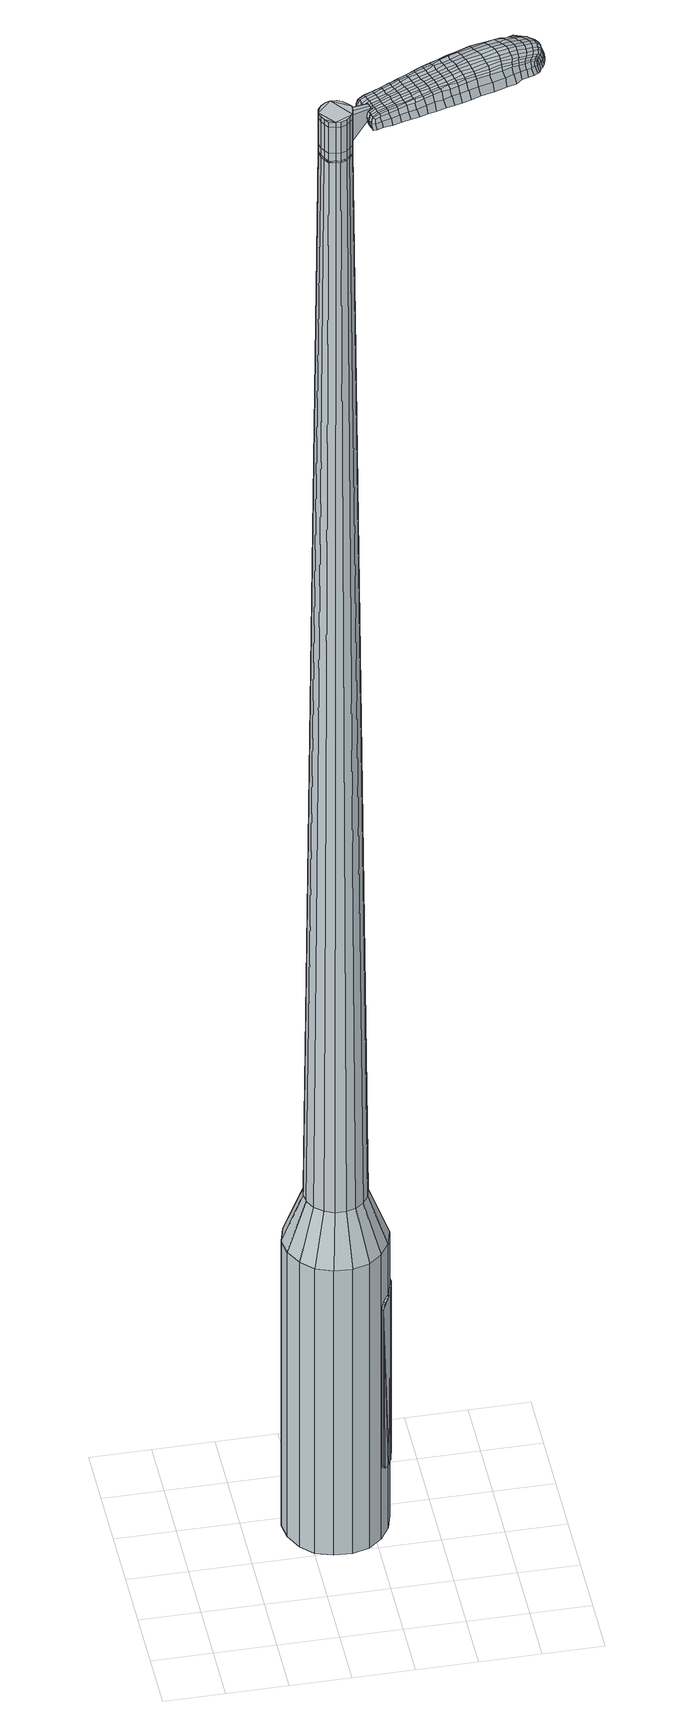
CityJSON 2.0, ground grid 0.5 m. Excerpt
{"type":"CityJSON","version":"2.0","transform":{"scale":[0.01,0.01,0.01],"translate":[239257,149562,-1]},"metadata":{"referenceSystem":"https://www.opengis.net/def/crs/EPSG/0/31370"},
"CityObjects":{
"object1":{"type":"GenericCityObject","attributes":{"cluster":895,"mean_distance_to_centroid":0.159,"new_centroid_x":239258.22,"new_centroid_y":149563.37,"mean_distance_to_camera":5.7,"H1":-18.13,"H2":-16.58,"Z_final":112.52,"cluster2":-1,"proj_x":239259.86,"proj_y":149568.83,"id_line":43042,"bearing_l":286.68,"distance":5.7,"orientation":"left","G_obj":16.68},"geometry":[{"type":"MultiSurface","lod":"2","boundaries":[[[0,1,2,3]],[[1,4,5,2]],[[4,6,7,5]],[[6,8,9,7]],[[8,10,11,9]],[[10,12,13,11]],[[12,14,15,13]],[[14,16,17,15]],[[16,18,19,17]],[[18,20,21,19]],[[20,22,23,21]],[[22,24,25,23]],[[24,26,27,25]],[[26,28,29,27]],[[28,30,31,29]],[[30,32,33,31]],[[32,34,35,33]],[[34,0,3,35]],[[36,37,38,39]],[[38,40,41,42]],[[41,43,42]],[[42,44,45,46]],[[45,47,46]],[[46,48,49,50]],[[49,51,50]],[[42,46,50,38]],[[50,52,39,38]],[[53,36,39]],[[2,5,7,35]],[[7,9,11,15]],[[11,13,15]],[[15,17,19,23]],[[19,21,23]],[[23,25,27,31]],[[27,29,31]],[[15,23,31,7]],[[31,33,35,7]],[[3,2,35]],[[1,0,54,55]],[[0,34,56,54]],[[34,32,57,56]],[[32,30,58,57]],[[30,28,59,58]],[[28,26,60,59]],[[26,24,61,60]],[[24,22,62,61]],[[22,20,63,62]],[[20,18,64,63]],[[18,16,65,64]],[[16,14,66,65]],[[14,12,67,66]],[[12,10,68,67]],[[10,8,69,68]],[[8,6,70,69]],[[6,4,71,70]],[[4,1,55,71]],[[55,54,72,73]],[[54,56,74,72]],[[56,57,75,74]],[[57,58,76,75]],[[58,59,77,76]],[[59,60,78,77]],[[60,61,79,78]],[[61,62,80,79]],[[62,63,81,80]],[[63,64,82,81]],[[64,65,83,82]],[[65,66,84,83]],[[66,67,85,84]],[[67,68,86,85]],[[68,69,87,86]],[[69,70,88,87]],[[70,71,89,88]],[[71,55,73,89]],[[90,91,92,93]],[[94,95,91,90]],[[96,97,95,94]],[[98,99,97,96]],[[77,100,99,98]],[[101,102,100,77]],[[79,103,102,101]],[[104,105,103,79]],[[106,107,105,104]],[[82,108,107,106]],[[83,109,108,82]],[[110,111,109,83]],[[85,112,111,110]],[[113,114,112,85]],[[115,116,114,113]],[[88,117,116,115]],[[118,119,117,88]],[[93,92,119,118]],[[120,121,122,123]],[[124,120,123,125]],[[126,124,125,127]],[[128,126,127,129]],[[130,128,129,131]],[[132,130,131,133]],[[134,132,133,135]],[[136,134,135,137]],[[138,136,137,139]],[[140,138,139,141]],[[142,140,141,143]],[[144,142,143,145]],[[146,144,145,147]],[[148,146,147,149]],[[150,148,149,151]],[[152,150,151,153]],[[73,72,90,93]],[[72,74,94,90]],[[74,75,96,94]],[[75,76,98,96]],[[76,77,98]],[[78,101,77]],[[78,79,101]],[[80,104,79]],[[80,81,106,104]],[[81,82,106]],[[84,110,83]],[[84,85,110]],[[86,113,85]],[[86,87,115,113]],[[87,88,115]],[[89,118,88]],[[89,73,93,118]],[[154,155,92,91]],[[155,156,119,92]],[[156,117,119]],[[157,116,117]],[[157,158,114,116]],[[158,112,114]],[[159,111,112]],[[159,109,111]],[[160,107,108]],[[160,161,105,107]],[[161,103,105]],[[162,102,103]],[[162,100,102]],[[163,99,100]],[[163,164,97,99]],[[164,165,95,97]],[[165,154,91,95]],[[39,52,152,166]],[[155,154,167,153]],[[53,39,166,121]],[[154,165,122,167]],[[36,53,121,120]],[[165,164,123,122]],[[37,36,120,124]],[[164,163,125,123]],[[38,37,124,126]],[[163,100,127,125]],[[40,38,126,128]],[[100,162,129,127]],[[41,40,128,130]],[[162,103,131,129]],[[43,41,130,132]],[[103,161,133,131]],[[42,43,132,134]],[[161,160,135,133]],[[44,42,134,136]],[[160,108,137,135]],[[45,44,136,138]],[[108,109,139,137]],[[47,45,138,140]],[[109,159,141,139]],[[46,47,140,142]],[[159,112,143,141]],[[48,46,142,144]],[[112,158,145,143]],[[49,48,144,146]],[[158,157,147,145]],[[51,49,146,148]],[[157,117,149,147]],[[50,51,148,150]],[[117,156,151,149]],[[52,50,150,152]],[[156,155,153,151]],[[152,153,168,169]],[[153,167,170,168]],[[167,122,171,170]],[[122,121,172,171]],[[121,166,173,172]],[[166,152,169,173]],[[174,175,176,177]],[[178,174,177,179]],[[174,178,180,181]],[[175,174,181,182]],[[183,184,185,186]],[[187,183,186,188]],[[183,187,189,190]],[[184,183,190,191]],[[192,193,194,195]],[[196,192,195,197]],[[192,196,198,199]],[[193,192,199,200]],[[201,202,203,204]],[[205,201,204,206]],[[201,205,207,208]],[[202,201,208,209]],[[210,211,212,213]],[[214,210,213,215]],[[210,214,216,217]],[[211,210,217,218]],[[219,220,221,222]],[[223,219,222,224]],[[219,223,225,226]],[[220,219,226,227]],[[228,229,230,231]],[[220,228,231,221]],[[228,220,227,232]],[[229,228,232,233]],[[234,235,236,237]],[[229,234,237,230]],[[234,229,233,238]],[[235,234,238,239]],[[240,178,179,241]],[[235,240,241,236]],[[240,235,239,242]],[[178,240,242,180]],[[243,244,245,246]],[[247,243,246,248]],[[243,247,249,250]],[[244,243,250,251]],[[252,253,254,255]],[[244,252,255,245]],[[252,244,251,256]],[[253,252,256,257]],[[258,259,260,261]],[[253,258,261,254]],[[258,253,257,262]],[[259,258,262,263]],[[264,265,266,267]],[[259,264,267,260]],[[264,259,263,268]],[[265,264,268,269]],[[270,175,182,271]],[[265,270,271,266]],[[270,265,269,272]],[[175,270,272,176]],[[273,274,275,276]],[[277,273,276,278]],[[273,277,279,280]],[[274,273,280,281]],[[282,283,284,285]],[[274,282,285,275]],[[282,274,281,286]],[[283,282,286,287]],[[288,289,290,291]],[[283,288,291,284]],[[288,283,287,292]],[[289,288,292,293]],[[294,187,188,295]],[[289,294,295,290]],[[294,289,293,296]],[[187,294,296,189]],[[297,298,299,300]],[[301,297,300,302]],[[297,301,303,304]],[[298,297,304,305]],[[306,307,308,309]],[[298,306,309,299]],[[306,298,305,310]],[[307,306,310,311]],[[312,313,314,315]],[[307,312,315,308]],[[312,307,311,316]],[[313,312,316,317]],[[318,319,320,321]],[[313,318,321,314]],[[318,313,317,322]],[[319,318,322,323]],[[324,184,191,325]],[[319,324,325,320]],[[324,319,323,326]],[[184,324,326,185]],[[327,213,212,328]],[[329,327,328,330]],[[327,329,331,332]],[[213,327,332,215]],[[333,329,330,334]],[[335,333,334,336]],[[333,335,337,338]],[[329,333,338,331]],[[339,335,336,340]],[[341,339,340,342]],[[339,341,343,344]],[[335,339,344,337]],[[345,341,342,346]],[[347,345,346,348]],[[345,347,349,350]],[[341,345,350,343]],[[351,347,348,352]],[[202,351,352,203]],[[351,202,209,353]],[[347,351,353,349]],[[354,355,200,199]],[[356,354,199,198]],[[354,356,357,358]],[[355,354,358,359]],[[360,361,359,358]],[[362,360,358,357]],[[360,362,363,364]],[[361,360,364,365]],[[366,367,365,364]],[[368,366,364,363]],[[366,368,369,370]],[[367,366,370,371]],[[372,373,371,370]],[[374,372,370,369]],[[372,374,207,205]],[[373,372,205,206]],[[375,376,377,378]],[[277,375,378,279]],[[375,277,278,379]],[[376,375,379,380]],[[381,196,197,382]],[[376,381,382,377]],[[381,376,380,383]],[[196,381,383,198]],[[384,385,386,387]],[[223,384,387,225]],[[384,223,224,388]],[[385,384,388,389]],[[390,391,392,393]],[[385,390,393,386]],[[390,385,389,394]],[[391,390,394,395]],[[396,193,200,397]],[[391,396,397,392]],[[396,391,395,398]],[[193,396,398,194]],[[399,400,401,402]],[[181,399,402,182]],[[399,181,180,403]],[[400,399,403,404]],[[405,406,407,408]],[[400,405,408,401]],[[405,400,404,409]],[[406,405,409,410]],[[411,204,203,412]],[[406,411,412,407]],[[411,406,410,413]],[[204,411,413,206]],[[414,415,416,417]],[[186,414,417,188]],[[414,186,185,418]],[[415,414,418,419]],[[420,208,207,421]],[[415,420,421,416]],[[420,415,419,422]],[[208,420,422,209]],[[423,424,425,426]],[[301,423,426,303]],[[423,301,302,427]],[[424,423,427,428]],[[429,214,215,430]],[[424,429,430,425]],[[429,424,428,431]],[[214,429,431,216]],[[432,433,434,435]],[[247,432,435,249]],[[432,247,248,436]],[[433,432,436,437]],[[438,439,440,441]],[[433,438,441,434]],[[438,433,437,442]],[[439,438,442,443]],[[444,211,218,445]],[[439,444,445,440]],[[444,439,443,446]],[[211,444,446,212]],[[447,448,437,436]],[[246,447,436,248]],[[447,246,245,449]],[[448,447,449,450]],[[451,452,443,442]],[[448,451,442,437]],[[451,448,450,453]],[[452,451,453,454]],[[455,328,212,446]],[[452,455,446,443]],[[455,452,454,456]],[[328,455,456,330]],[[457,458,459,460]],[[304,457,460,305]],[[457,304,303,426]],[[458,457,426,425]],[[461,332,331,462]],[[458,461,462,459]],[[461,458,425,430]],[[332,461,430,215]],[[463,464,450,449]],[[255,463,449,245]],[[463,255,254,465]],[[464,463,465,466]],[[467,468,454,453]],[[464,467,453,450]],[[467,464,466,469]],[[468,467,469,470]],[[471,334,330,456]],[[468,471,456,454]],[[471,468,470,472]],[[334,471,472,336]],[[473,474,475,476]],[[310,473,476,311]],[[473,310,305,460]],[[474,473,460,459]],[[477,338,337,478]],[[474,477,478,475]],[[477,474,459,462]],[[338,477,462,331]],[[479,480,466,465]],[[261,479,465,254]],[[479,261,260,481]],[[480,479,481,482]],[[483,484,470,469]],[[480,483,469,466]],[[483,480,482,485]],[[484,483,485,486]],[[487,340,336,472]],[[484,487,472,470]],[[487,484,486,488]],[[340,487,488,342]],[[489,490,491,492]],[[316,489,492,317]],[[489,316,311,476]],[[490,489,476,475]],[[493,344,343,494]],[[490,493,494,491]],[[493,490,475,478]],[[344,493,478,337]],[[495,496,482,481]],[[267,495,481,260]],[[495,267,266,497]],[[496,495,497,498]],[[499,500,486,485]],[[496,499,485,482]],[[499,496,498,501]],[[500,499,501,502]],[[503,346,342,488]],[[500,503,488,486]],[[503,500,502,504]],[[346,503,504,348]],[[505,506,507,508]],[[322,505,508,323]],[[505,322,317,492]],[[506,505,492,491]],[[509,350,349,510]],[[506,509,510,507]],[[509,506,491,494]],[[350,509,494,343]],[[511,512,498,497]],[[271,511,497,266]],[[511,271,182,402]],[[512,511,402,401]],[[513,514,502,501]],[[512,513,501,498]],[[513,512,401,408]],[[514,513,408,407]],[[515,352,348,504]],[[514,515,504,502]],[[515,514,407,412]],[[352,515,412,203]],[[516,517,419,418]],[[326,516,418,185]],[[516,326,323,508]],[[517,516,508,507]],[[518,353,209,422]],[[517,518,422,419]],[[518,517,507,510]],[[353,518,510,349]],[[519,520,380,379]],[[276,519,379,278]],[[519,276,275,521]],[[520,519,521,522]],[[523,356,198,383]],[[520,523,383,380]],[[523,520,522,524]],[[356,523,524,357]],[[525,526,527,528]],[[226,525,528,227]],[[525,226,225,387]],[[526,525,387,386]],[[529,530,531,532]],[[526,529,532,527]],[[529,526,386,393]],[[530,529,393,392]],[[533,355,359,534]],[[530,533,534,531]],[[533,530,392,397]],[[355,533,397,200]],[[535,536,522,521]],[[285,535,521,275]],[[535,285,284,537]],[[536,535,537,538]],[[539,362,357,524]],[[536,539,524,522]],[[539,536,538,540]],[[362,539,540,363]],[[541,542,543,544]],[[232,541,544,233]],[[541,232,227,528]],[[542,541,528,527]],[[545,546,547,548]],[[542,545,548,543]],[[545,542,527,532]],[[546,545,532,531]],[[549,361,365,550]],[[546,549,550,547]],[[549,546,531,534]],[[361,549,534,359]],[[551,552,538,537]],[[291,551,537,284]],[[551,291,290,553]],[[552,551,553,554]],[[555,368,363,540]],[[552,555,540,538]],[[555,552,554,556]],[[368,555,556,369]],[[557,558,559,560]],[[238,557,560,239]],[[557,238,233,544]],[[558,557,544,543]],[[561,562,563,564]],[[558,561,564,559]],[[561,558,543,548]],[[562,561,548,547]],[[565,367,371,566]],[[562,565,566,563]],[[565,562,547,550]],[[367,565,550,365]],[[567,568,554,553]],[[295,567,553,290]],[[567,295,188,417]],[[568,567,417,416]],[[569,374,369,556]],[[568,569,556,554]],[[569,568,416,421]],[[374,569,421,207]],[[570,571,404,403]],[[242,570,403,180]],[[570,242,239,560]],[[571,570,560,559]],[[572,573,410,409]],[[571,572,409,404]],[[572,571,559,564]],[[573,572,564,563]],[[574,373,206,413]],[[573,574,413,410]],[[574,573,563,566]],[[373,574,566,371]],[[575,576,577,578]],[[578,577,579,580]],[[581,579,577,582]],[[582,577,576,583]],[[584,585,586,587]],[[587,586,588,589]],[[590,588,586,591]],[[591,586,585,592]],[[593,594,595,596]],[[596,595,597,598]],[[599,597,595,600]],[[600,595,594,601]],[[602,603,604,605]],[[605,604,606,607]],[[608,606,604,609]],[[609,604,603,610]],[[611,612,613,614]],[[614,613,615,616]],[[617,615,613,618]],[[618,613,612,619]],[[620,621,622,623]],[[623,622,624,625]],[[626,624,622,627]],[[627,622,621,628]],[[629,630,631,632]],[[632,631,621,620]],[[628,621,631,633]],[[633,631,630,634]],[[635,636,637,638]],[[638,637,630,629]],[[634,630,637,639]],[[639,637,636,640]],[[580,579,641,642]],[[642,641,636,635]],[[640,636,641,643]],[[643,641,579,581]],[[644,645,646,647]],[[647,646,648,649]],[[650,648,646,651]],[[651,646,645,652]],[[653,654,655,656]],[[656,655,645,644]],[[652,645,655,657]],[[657,655,654,658]],[[659,660,661,662]],[[662,661,654,653]],[[658,654,661,663]],[[663,661,660,664]],[[665,666,667,668]],[[668,667,660,659]],[[664,660,667,669]],[[669,667,666,670]],[[583,576,671,672]],[[672,671,666,665]],[[670,666,671,673]],[[673,671,576,575]],[[674,675,676,677]],[[677,676,678,679]],[[680,678,676,681]],[[681,676,675,682]],[[683,684,685,686]],[[686,685,675,674]],[[682,675,685,687]],[[687,685,684,688]],[[689,690,691,692]],[[692,691,684,683]],[[688,684,691,693]],[[693,691,690,694]],[[589,588,695,696]],[[696,695,690,689]],[[694,690,695,697]],[[697,695,588,590]],[[698,699,700,701]],[[701,700,702,703]],[[704,702,700,705]],[[705,700,699,706]],[[707,708,709,710]],[[710,709,699,698]],[[706,699,709,711]],[[711,709,708,712]],[[713,714,715,716]],[[716,715,708,707]],[[712,708,715,717]],[[717,715,714,718]],[[719,720,721,722]],[[722,721,714,713]],[[718,714,721,723]],[[723,721,720,724]],[[592,585,725,726]],[[726,725,720,719]],[[724,720,725,727]],[[727,725,585,584]],[[611,614,728,729]],[[729,728,730,731]],[[732,730,728,733]],[[733,728,614,616]],[[731,730,734,735]],[[735,734,736,737]],[[738,736,734,739]],[[739,734,730,732]],[[737,736,740,741]],[[741,740,742,743]],[[744,742,740,745]],[[745,740,736,738]],[[743,742,746,747]],[[747,746,748,749]],[[750,748,746,751]],[[751,746,742,744]],[[749,748,752,753]],[[753,752,603,602]],[[610,603,752,754]],[[754,752,748,750]],[[601,755,756,600]],[[600,756,757,599]],[[758,757,756,759]],[[759,756,755,760]],[[760,761,762,759]],[[759,762,763,758]],[[764,763,762,765]],[[765,762,761,766]],[[766,767,768,765]],[[765,768,769,764]],[[770,769,768,771]],[[771,768,767,772]],[[772,773,774,771]],[[771,774,775,770]],[[608,775,774,606]],[[606,774,773,607]],[[776,777,778,779]],[[779,778,678,680]],[[679,678,778,780]],[[780,778,777,781]],[[598,597,782,783]],[[783,782,777,776]],[[781,777,782,784]],[[784,782,597,599]],[[785,786,787,788]],[[788,787,624,626]],[[625,624,787,789]],[[789,787,786,790]],[[791,792,793,794]],[[794,793,786,785]],[[790,786,793,795]],[[795,793,792,796]],[[601,594,797,798]],[[798,797,792,791]],[[796,792,797,799]],[[799,797,594,593]],[[800,801,802,803]],[[803,802,582,583]],[[581,582,802,804]],[[804,802,801,805]],[[806,807,808,809]],[[809,808,801,800]],[[805,801,808,810]],[[810,808,807,811]],[[602,605,812,813]],[[813,812,807,806]],[[811,807,812,814]],[[814,812,605,607]],[[815,816,817,818]],[[818,817,587,589]],[[584,587,817,819]],[[819,817,816,820]],[[608,609,821,822]],[[822,821,816,815]],[[820,816,821,823]],[[823,821,609,610]],[[824,825,826,827]],[[827,826,702,704]],[[703,702,826,828]],[[828,826,825,829]],[[616,615,830,831]],[[831,830,825,824]],[[829,825,830,832]],[[832,830,615,617]],[[833,834,835,836]],[[836,835,648,650]],[[649,648,835,837]],[[837,835,834,838]],[[839,840,841,842]],[[842,841,834,833]],[[838,834,841,843]],[[843,841,840,844]],[[619,612,845,846]],[[846,845,840,839]],[[844,840,845,847]],[[847,845,612,611]],[[838,848,837]],[[837,848,647,649]],[[644,647,848,849]],[[849,848,850]],[[844,851,852,843]],[[843,852,848,838]],[[850,848,852,853]],[[853,852,851,854]],[[611,729,855,847]],[[847,855,851,844]],[[854,851,855,856]],[[856,855,729,731]],[[857,858,859,860]],[[860,859,705,706]],[[704,705,859,827]],[[827,859,858,824]],[[732,733,861,862]],[[862,861,858,857]],[[824,858,861,831]],[[831,861,733,616]],[[850,863,864,849]],[[849,864,656,644]],[[653,656,864,865]],[[865,864,863,866]],[[854,867,868,853]],[[853,868,863,850]],[[866,863,868,869]],[[869,868,867,870]],[[731,735,871,856]],[[856,871,867,854]],[[870,867,871,872]],[[872,871,735,737]],[[873,874,875,876]],[[876,875,711,712]],[[706,711,875,860]],[[860,875,874,857]],[[738,739,877,878]],[[878,877,874,873]],[[857,874,877,862]],[[862,877,739,732]],[[866,879,880,865]],[[865,880,662,653]],[[659,662,880,881]],[[881,880,879,882]],[[870,883,884,869]],[[869,884,879,866]],[[882,879,884,885]],[[885,884,883,886]],[[737,741,887,872]],[[872,887,883,870]],[[886,883,887,888]],[[888,887,741,743]],[[889,890,891,892]],[[892,891,717,718]],[[712,717,891,876]],[[876,891,890,873]],[[744,745,893,894]],[[894,893,890,889]],[[873,890,893,878]],[[878,893,745,738]],[[882,895,896,881]],[[881,896,668,659]],[[665,668,896,897]],[[897,896,895,898]],[[886,899,900,885]],[[885,900,895,882]],[[898,895,900,901]],[[901,900,899,902]],[[743,747,903,888]],[[888,903,899,886]],[[902,899,903,904]],[[904,903,747,749]],[[905,906,907,908]],[[908,907,723,724]],[[718,723,907,892]],[[892,907,906,889]],[[750,751,909,910]],[[910,909,906,905]],[[889,906,909,894]],[[894,909,751,744]],[[898,911,912,897]],[[897,912,672,665]],[[583,672,912,803]],[[803,912,911,800]],[[902,913,914,901]],[[901,914,911,898]],[[800,911,914,809]],[[809,914,913,806]],[[749,753,915,904]],[[904,915,913,902]],[[806,913,915,813]],[[813,915,753,602]],[[820,916,917,819]],[[819,917,727,584]],[[724,727,917,908]],[[908,917,916,905]],[[610,754,918,823]],[[823,918,916,820]],[[905,916,918,910]],[[910,918,754,750]],[[781,919,920,780]],[[780,920,677,679]],[[674,677,920,921]],[[921,920,919,922]],[[599,757,923,784]],[[784,923,919,781]],[[922,919,923,924]],[[924,923,757,758]],[[925,926,927,928]],[[928,927,627,628]],[[626,627,927,788]],[[788,927,926,785]],[[929,930,931,932]],[[932,931,926,925]],[[785,926,931,794]],[[794,931,930,791]],[[760,755,933,934]],[[934,933,930,929]],[[791,930,933,798]],[[798,933,755,601]],[[922,935,936,921]],[[921,936,686,674]],[[683,686,936,937]],[[937,936,935,938]],[[758,763,939,924]],[[924,939,935,922]],[[938,935,939,940]],[[940,939,763,764]],[[941,942,943,944]],[[944,943,633,634]],[[628,633,943,928]],[[928,943,942,925]],[[945,946,947,948]],[[948,947,942,941]],[[925,942,947,932]],[[932,947,946,929]],[[766,761,949,950]],[[950,949,946,945]],[[929,946,949,934]],[[934,949,761,760]],[[938,951,952,937]],[[937,952,692,683]],[[689,692,952,953]],[[953,952,951,954]],[[764,769,955,940]],[[940,955,951,938]],[[954,951,955,956]],[[956,955,769,770]],[[957,958,959,960]],[[960,959,639,640]],[[634,639,959,944]],[[944,959,958,941]],[[961,962,963,964]],[[964,963,958,957]],[[941,958,963,948]],[[948,963,962,945]],[[772,767,965,966]],[[966,965,962,961]],[[945,962,965,950]],[[950,965,767,766]],[[954,967,968,953]],[[953,968,696,689]],[[589,696,968,818]],[[818,968,967,815]],[[770,775,969,956]],[[956,969,967,954]],[[815,967,969,822]],[[822,969,775,608]],[[805,970,971,804]],[[804,971,643,581]],[[640,643,971,960]],[[960,971,970,957]],[[811,972,973,810]],[[810,973,970,805]],[[957,970,973,964]],[[964,973,972,961]],[[607,773,974,814]],[[814,974,972,811]],[[961,972,974,966]],[[966,974,773,772]],[[575,578,177,176]],[[578,580,179,177]],[[590,591,190,189]],[[591,592,191,190]],[[593,596,195,194]],[[596,598,197,195]],[[617,618,217,216]],[[618,619,218,217]],[[620,623,222,221]],[[623,625,224,222]],[[629,632,231,230]],[[632,620,221,231]],[[635,638,237,236]],[[638,629,230,237]],[[580,642,241,179]],[[642,635,236,241]],[[650,651,250,249]],[[651,652,251,250]],[[652,657,256,251]],[[657,658,257,256]],[[658,663,262,257]],[[663,664,263,262]],[[664,669,268,263]],[[669,670,269,268]],[[670,673,272,269]],[[673,575,176,272]],[[680,681,280,279]],[[681,682,281,280]],[[682,687,286,281]],[[687,688,287,286]],[[688,693,292,287]],[[693,694,293,292]],[[694,697,296,293]],[[697,590,189,296]],[[698,701,300,299]],[[701,703,302,300]],[[707,710,309,308]],[[710,698,299,309]],[[713,716,315,314]],[[716,707,308,315]],[[719,722,321,320]],[[722,713,314,321]],[[592,726,325,191]],[[726,719,320,325]],[[776,779,378,377]],[[779,680,279,378]],[[598,783,382,197]],[[783,776,377,382]],[[625,789,388,224]],[[789,790,389,388]],[[790,795,394,389]],[[795,796,395,394]],[[796,799,398,395]],[[799,593,194,398]],[[703,828,427,302]],[[828,829,428,427]],[[829,832,431,428]],[[832,617,216,431]],[[833,836,435,434]],[[836,650,249,435]],[[839,842,441,440]],[[842,833,434,441]],[[619,846,445,218]],[[846,839,440,445]],[[975,976,977,978]],[[979,980,978,977]],[[981,982,983,984]],[[985,986,987,988]],[[976,989,990,977]],[[991,979,977,990]],[[992,981,984,993]],[[994,995,986,985]],[[989,996,997,990]],[[997,998,991,990]],[[999,992,993,1000]],[[1001,995,994,1002]],[[996,1003,1004,997]],[[1004,1005,998,997]],[[1006,999,1000,1007]],[[1008,1001,1002,1009]],[[1010,1011,1012,1013]],[[1014,1015,1011,1010]],[[1014,1016,1017,1015]],[[1016,1018,1019,1017]],[[1020,1021,1022,1023]],[[1024,1025,1021,1020]],[[1026,1027,1025,1024]],[[1028,1029,1027,1026]],[[1023,1012,1011,1020]],[[1020,1011,1015,1024]],[[1015,1017,1026,1024]],[[1017,1019,1028,1026]],[[984,983,980,979]],[[993,984,979,991]],[[998,1000,993,991]],[[1005,1007,1000,998]],[[985,988,982,981]],[[994,985,981,992]],[[1002,994,992,999]],[[1009,1002,999,1006]],[[986,1010,1013,987]],[[995,1014,1010,986]],[[1016,1014,995,1001]],[[1018,1016,1001,1008]],[[1030,1031,1032,1033]],[[1032,1034,1035,1036]],[[1032,1036,1037,1038]],[[1032,1038,1033]],[[1039,1030,1033,1040]],[[1041,1040,1033,1042]],[[1043,1042,1033]],[[1044,1032,1031,1045]],[[1046,1044,1045,1047]],[[1048,1046,1047,1049]],[[1050,1048,1049,1051]],[[1052,1050,1051,1053]],[[1053,1054,1055,1056]],[[1053,1056,1057,1058]],[[1053,1058,1059,1060]],[[1059,1061,1062,1063]],[[1059,1063,1064,1065]],[[1059,1065,1060]],[[1053,1060,1052]],[[1066,1067,1031,1030]],[[1068,1069,1034,1032]],[[1070,1071,1043,1033]],[[1067,1072,1045,1031]],[[1073,1068,1032,1044]],[[1072,1074,1047,1045]],[[1075,1073,1044,1046]],[[1074,1076,1049,1047]],[[1077,1075,1046,1048]],[[1076,1078,1051,1049]],[[1079,1077,1048,1050]],[[1078,1080,1053,1051]],[[1081,1079,1050,1052]],[[1080,1082,1054,1053]],[[1083,1084,1061,1059]],[[1085,1081,1052,1060]],[[1055,1054,1082,1086]],[[1056,1055,1086,1087]],[[1057,1056,1087,1088]],[[1058,1057,1088,1089]],[[1059,1058,1089,1083]],[[1090,1066,1030,1039]],[[1091,1090,1039,1040]],[[1092,1091,1040,1041]],[[1093,1092,1041,1042]],[[1071,1093,1042,1043]],[[1035,1034,1069,1094]],[[1062,1061,1084,1095]],[[1036,1035,1094,1096]],[[1037,1036,1096,1097]],[[1038,1037,1097,1098]],[[1033,1038,1098,1070]],[[1063,1062,1095,1099]],[[1064,1063,1099,1100]],[[1065,1064,1100,1101]],[[1060,1065,1101,1085]]]}]}
},
"vertices":[
[164,151,384],[166,136,384],[166,136,96],[164,151,96],[162,122,384],[162,122,96],[154,110,384],[154,110,96],[143,101,384],[143,101,96],[129,97,384],[129,97,96],[114,98,384],[114,98,96],[100,103,384],[100,103,96],[90,113,384],[90,113,96],[83,127,384],[83,127,96],[81,141,384],[81,141,96],[85,156,384],[85,156,96],[93,168,384],[93,168,96],[105,177,384],[105,177,96],[119,181,384],[119,181,96],[133,180,384],[133,180,96],[147,174,384],[147,174,96],[158,164,384],[158,164,96],[131,150,1524],[127,152,1524],[122,152,1524],[137,143,1524],[118,151,1524],[114,148,1524],[110,140,1524],[111,144,1524],[111,135,1524],[113,131,1524],[121,126,1524],[116,127,1524],[125,125,1524],[130,127,1524],[136,133,1524],[133,130,1524],[137,138,1524],[134,147,1524],[148,146,429],[149,137,429],[144,154,429],[137,160,429],[129,163,429],[121,164,429],[112,161,429],[105,156,429],[100,149,429],[98,140,429],[99,132,429],[103,124,429],[110,118,429],[118,114,429],[127,114,429],[135,116,429],[142,121,429],[147,129,429],[137,143,1483],[137,138,1483],[134,147,1483],[131,150,1483],[127,152,1483],[122,152,1483],[118,151,1483],[114,148,1483],[111,144,1483],[110,140,1483],[111,135,1483],[113,131,1483],[116,127,1483],[121,126,1483],[125,125,1483],[130,127,1483],[133,130,1483],[136,133,1483],[136,142,1483],[136,142,1485],[136,138,1485],[136,138,1483],[134,146,1483],[134,146,1485],[131,149,1483],[131,149,1485],[127,151,1483],[127,151,1485],[122,152,1485],[118,150,1483],[118,150,1485],[114,148,1485],[112,144,1483],[112,144,1485],[111,139,1483],[111,139,1485],[111,135,1485],[113,131,1485],[117,128,1483],[117,128,1485],[121,126,1485],[125,126,1483],[125,126,1485],[129,127,1483],[129,127,1485],[133,130,1485],[135,134,1483],[135,134,1485],[131,150,1519],[134,147,1519],[134,147,1493],[131,150,1493],[127,152,1519],[127,152,1493],[122,152,1519],[122,152,1493],[118,151,1519],[118,151,1493],[114,148,1519],[114,148,1493],[111,144,1519],[111,144,1493],[110,140,1519],[110,140,1493],[111,135,1519],[111,135,1493],[113,131,1519],[113,131,1493],[116,127,1519],[116,127,1493],[121,126,1519],[121,126,1493],[125,125,1519],[125,125,1493],[130,127,1519],[130,127,1493],[133,130,1519],[133,130,1493],[136,133,1519],[136,133,1493],[137,138,1519],[137,138,1493],[137,143,1485],[137,138,1485],[136,133,1485],[130,127,1485],[125,125,1485],[116,127,1485],[110,140,1485],[111,144,1485],[118,151,1485],[127,152,1485],[131,150,1485],[134,147,1485],[137,143,1519],[137,143,1493],[155,145,1513],[155,145,1518],[154,148,1513],[153,151,1513],[153,151,1518],[154,148,1518],[231,150,1519],[224,149,1518],[226,148,1509],[233,149,1510],[239,153,1519],[241,152,1510],[238,154,1526],[230,152,1525],[223,150,1525],[220,187,1519],[213,185,1518],[213,183,1525],[220,186,1525],[228,190,1519],[228,188,1526],[229,192,1510],[221,189,1510],[214,187,1509],[295,192,1519],[296,188,1519],[297,188,1513],[296,192,1513],[293,195,1519],[294,196,1513],[292,195,1524],[294,191,1524],[295,188,1524],[225,170,1530],[217,168,1529],[218,165,1529],[225,167,1530],[233,173,1531],[234,170,1531],[232,177,1530],[223,174,1530],[216,172,1529],[147,147,1512],[148,144,1512],[149,145,1517],[148,147,1517],[146,150,1512],[148,150,1517],[147,150,1506],[148,147,1506],[149,145,1506],[287,169,1519],[284,167,1519],[286,166,1512],[289,168,1512],[289,170,1518],[291,169,1512],[289,171,1522],[287,170,1523],[284,169,1524],[280,166,1519],[275,164,1519],[276,163,1512],[281,165,1512],[279,167,1524],[274,165,1525],[269,162,1519],[262,159,1519],[263,158,1511],[271,160,1511],[268,163,1526],[260,160,1526],[251,156,1519],[252,155,1510],[249,157,1526],[159,133,1513],[167,135,1513],[165,136,1518],[158,134,1517],[154,132,1512],[154,133,1516],[155,132,1506],[160,133,1507],[168,134,1507],[174,137,1514],[181,138,1515],[180,140,1520],[173,138,1519],[175,136,1507],[183,138,1507],[188,140,1515],[196,142,1516],[194,143,1522],[187,141,1521],[190,139,1508],[197,141,1508],[203,144,1517],[210,145,1517],[209,147,1524],[202,145,1523],[204,143,1508],[212,144,1509],[217,147,1518],[216,148,1524],[219,146,1509],[278,203,1519],[275,203,1519],[275,201,1524],[278,202,1523],[280,203,1518],[280,202,1522],[281,205,1512],[278,205,1512],[275,204,1512],[270,202,1519],[264,201,1519],[264,199,1525],[270,200,1524],[270,203,1512],[265,202,1512],[258,199,1519],[251,197,1519],[250,195,1526],[258,198,1526],[259,201,1511],[251,199,1511],[240,194,1519],[239,192,1526],[240,196,1510],[151,162,1513],[158,165,1513],[158,166,1507],[151,164,1507],[145,160,1512],[146,161,1506],[147,160,1516],[150,161,1517],[157,164,1518],[165,168,1514],[172,170,1515],[172,172,1507],[165,169,1507],[164,166,1519],[171,169,1520],[179,173,1515],[186,175,1516],[187,177,1508],[180,174,1508],[178,171,1521],[185,174,1522],[193,178,1517],[200,180,1517],[201,182,1509],[194,180,1508],[192,176,1523],[199,179,1524],[207,183,1518],[207,185,1509],[206,181,1524],[154,149,1519],[154,146,1519],[161,151,1520],[161,149,1520],[160,154,1520],[153,152,1519],[168,153,1522],[169,151,1522],[175,155,1523],[176,153,1523],[174,158,1523],[167,156,1521],[182,158,1524],[183,155,1524],[189,160,1525],[190,157,1525],[188,163,1525],[181,161,1524],[196,162,1526],[197,159,1526],[203,164,1527],[204,161,1527],[202,167,1527],[195,165,1526],[210,166,1528],[211,163,1528],[209,169,1528],[291,190,1527],[292,187,1527],[289,194,1526],[285,193,1527],[287,189,1528],[288,186,1528],[281,187,1529],[282,184,1529],[279,191,1528],[272,189,1530],[274,185,1530],[275,182,1530],[267,183,1531],[268,180,1531],[265,187,1530],[256,184,1531],[258,181,1531],[259,177,1531],[246,177,1531],[247,173,1531],[244,181,1531],[283,203,1518],[285,202,1519],[286,203,1513],[283,204,1513],[282,202,1523],[284,201,1523],[289,199,1519],[290,200,1513],[288,198,1524],[291,172,1518],[293,174,1518],[291,174,1523],[290,172,1523],[292,171,1513],[294,173,1513],[295,177,1519],[296,181,1519],[295,180,1524],[293,177,1523],[296,177,1513],[297,181,1513],[297,184,1519],[295,184,1524],[298,185,1513],[229,153,1528],[229,155,1528],[222,153,1528],[222,151,1527],[237,155,1528],[237,157,1529],[228,158,1529],[227,161,1530],[220,159,1529],[221,156,1528],[237,160,1529],[236,163,1530],[226,164,1530],[219,162,1529],[235,166,1531],[220,184,1528],[221,182,1529],[229,185,1529],[228,187,1528],[213,182,1527],[214,180,1528],[222,178,1529],[231,181,1530],[215,176,1528],[144,159,1512],[144,157,1512],[146,157,1517],[145,158,1517],[144,160,1506],[145,158,1506],[145,153,1512],[147,153,1517],[146,154,1506],[151,133,1512],[151,135,1512],[152,134,1506],[152,132,1506],[152,134,1517],[152,135,1517],[150,137,1512],[150,139,1512],[150,139,1506],[151,136,1506],[151,138,1517],[151,140,1517],[149,142,1512],[150,142,1506],[150,142,1517],[158,135,1519],[157,137,1519],[165,137,1520],[164,139,1520],[156,139,1519],[156,142,1519],[164,141,1520],[163,143,1520],[155,144,1519],[162,146,1520],[150,160,1519],[151,158,1519],[158,160,1520],[157,162,1520],[152,155,1519],[159,157,1520],[172,139,1521],[172,141,1521],[179,141,1522],[179,142,1522],[171,143,1521],[170,145,1521],[178,145,1522],[177,147,1523],[169,148,1522],[177,150,1523],[165,165,1521],[165,163,1521],[172,165,1522],[172,167,1522],[166,160,1521],[173,162,1522],[187,143,1523],[186,144,1523],[194,144,1524],[193,146,1524],[185,147,1523],[185,149,1524],[192,149,1525],[192,151,1525],[184,152,1524],[191,154,1525],[179,170,1523],[179,168,1523],[186,170,1524],[186,172,1524],[180,164,1524],[187,167,1525],[201,146,1525],[200,148,1525],[208,148,1526],[207,150,1526],[200,150,1526],[199,153,1526],[207,152,1527],[206,155,1527],[198,156,1526],[205,158,1527],[193,175,1525],[193,173,1525],[200,175,1526],[199,177,1526],[194,169,1526],[201,171,1527],[215,150,1527],[215,151,1527],[214,154,1527],[213,157,1528],[212,160,1528],[206,179,1527],[207,177,1527],[208,174,1528],[279,201,1525],[282,200,1525],[276,201,1526],[278,199,1526],[286,197,1526],[282,196,1527],[288,171,1525],[289,173,1525],[286,172,1526],[284,170,1525],[291,176,1525],[292,180,1526],[288,178,1527],[287,175,1526],[292,183,1526],[288,182,1527],[271,199,1526],[273,198,1527],[265,198,1527],[267,196,1528],[276,195,1528],[269,193,1529],[279,168,1526],[280,170,1527],[274,168,1528],[274,166,1527],[281,173,1527],[282,176,1528],[275,174,1529],[275,171,1528],[282,180,1528],[275,178,1530],[259,196,1528],[260,195,1529],[251,194,1528],[252,192,1529],[263,191,1529],[254,189,1530],[268,164,1528],[268,166,1528],[260,164,1529],[260,162,1528],[269,169,1529],[269,172,1530],[260,170,1530],[260,167,1530],[268,176,1530],[260,173,1531],[240,191,1529],[241,189,1529],[242,185,1530],[249,158,1528],[249,160,1529],[249,163,1530],[248,167,1530],[247,170,1531],[225,150,1509],[224,151,1518],[231,152,1518],[232,151,1509],[239,155,1519],[240,154,1510],[237,156,1525],[229,154,1525],[222,152,1525],[214,182,1525],[214,183,1518],[221,186,1518],[220,184,1525],[229,188,1519],[229,187,1525],[230,190,1510],[222,187,1509],[215,185,1509],[295,188,1513],[294,188,1519],[293,191,1519],[294,191,1513],[291,194,1519],[292,194,1513],[290,193,1524],[292,190,1524],[293,187,1524],[219,165,1528],[218,168,1528],[225,170,1529],[226,167,1529],[234,173,1529],[234,170,1529],[232,176,1529],[224,174,1529],[217,172,1528],[151,145,1516],[150,145,1512],[149,148,1512],[150,148,1516],[149,151,1512],[150,151,1516],[149,151,1506],[150,148,1506],[151,145,1506],[285,168,1512],[283,169,1519],[286,170,1518],[288,169,1512],[288,172,1518],[289,171,1512],[287,172,1522],[286,172,1523],[283,170,1523],[275,164,1512],[274,165,1519],[279,167,1519],[280,166,1512],[278,168,1524],[273,166,1525],[263,160,1511],[261,161,1519],[268,163,1519],[270,162,1511],[267,164,1525],[260,162,1526],[250,158,1519],[252,157,1510],[249,159,1526],[165,138,1518],[166,137,1513],[159,135,1513],[158,136,1517],[154,134,1512],[154,135,1515],[155,134,1506],[160,135,1506],[167,136,1507],[180,141,1520],[181,140,1514],[173,139,1514],[172,140,1519],[175,138,1507],[182,140,1507],[194,145,1522],[195,144,1516],[188,142,1515],[187,143,1521],[190,141,1508],[197,143,1508],[208,148,1523],[210,147,1517],[202,146,1516],[201,147,1522],[204,144,1508],[211,146,1508],[217,149,1517],[215,150,1524],[218,148,1509],[275,199,1523],[275,201,1519],[278,201,1518],[278,200,1523],[280,201,1518],[280,200,1522],[280,203,1512],[278,203,1512],[275,202,1512],[264,197,1525],[265,199,1519],[270,200,1519],[270,198,1524],[271,201,1512],[265,200,1512],[251,194,1526],[251,195,1519],[259,197,1519],[258,196,1525],[260,199,1511],[252,197,1511],[240,192,1519],[240,190,1526],[241,194,1510],[159,165,1507],[158,163,1513],[151,161,1513],[152,162,1506],[147,159,1512],[147,160,1506],[148,158,1515],[151,160,1517],[158,162,1518],[173,170,1507],[173,168,1514],[166,166,1514],[166,167,1507],[165,164,1519],[172,167,1520],[187,175,1508],[187,173,1516],[180,171,1515],[180,173,1508],[179,169,1521],[186,172,1522],[201,180,1508],[200,178,1517],[194,176,1516],[194,178,1508],[193,174,1522],[200,177,1523],[207,181,1517],[208,183,1509],[207,179,1524],[155,149,1518],[155,147,1518],[161,151,1519],[162,149,1519],[160,154,1519],[154,152,1518],[168,153,1520],[169,151,1520],[176,155,1521],[176,153,1521],[175,158,1521],[168,156,1520],[183,158,1523],[183,155,1523],[190,160,1524],[191,157,1524],[189,163,1524],[182,161,1523],[197,162,1525],[198,159,1525],[204,164,1526],[205,161,1526],[203,167,1526],[196,165,1525],[211,166,1527],[212,163,1527],[210,169,1527],[291,187,1526],[290,190,1526],[288,193,1525],[284,192,1526],[286,189,1526],[287,185,1526],[281,184,1528],[280,187,1528],[278,190,1527],[272,188,1528],[273,185,1529],[274,182,1529],[267,180,1530],[266,183,1530],[265,186,1529],[256,184,1530],[258,180,1530],[259,177,1530],[247,173,1530],[246,177,1530],[244,180,1530],[285,201,1513],[284,200,1518],[282,201,1518],[282,202,1512],[281,200,1523],[283,199,1523],[288,197,1519],[289,198,1513],[287,197,1523],[290,175,1523],[291,175,1518],[290,173,1518],[288,173,1523],[291,172,1512],[292,174,1512],[293,181,1523],[294,181,1519],[293,178,1519],[291,178,1523],[294,177,1513],[295,181,1513],[294,184,1519],[293,184,1524],[295,185,1513],[222,154,1527],[229,156,1527],[229,155,1527],[222,153,1526],[237,157,1527],[237,158,1528],[220,159,1528],[227,161,1528],[228,158,1528],[221,156,1527],[237,161,1528],[236,164,1529],[227,164,1529],[220,162,1528],[235,167,1529],[229,184,1528],[221,182,1527],[220,183,1527],[229,186,1527],[214,181,1526],[214,179,1527],[222,178,1528],[231,181,1528],[216,176,1527],[148,157,1516],[147,157,1512],[146,158,1512],[147,158,1516],[147,159,1506],[147,158,1506],[148,154,1512],[149,154,1516],[148,155,1506],[154,135,1506],[153,135,1512],[153,134,1512],[154,134,1506],[154,135,1516],[154,136,1516],[153,140,1506],[152,140,1512],[152,137,1512],[153,137,1506],[153,138,1516],[152,141,1516],[151,143,1512],[152,143,1506],[152,143,1516],[158,137,1518],[165,138,1519],[165,139,1519],[157,142,1518],[157,139,1518],[164,141,1519],[163,144,1519],[156,144,1518],[163,146,1519],[159,161,1519],[152,158,1518],[152,159,1518],[158,161,1519],[153,155,1518],[159,157,1519],[172,141,1520],[172,140,1520],[179,142,1521],[179,143,1521],[171,146,1520],[171,143,1520],[179,145,1521],[178,148,1521],[170,148,1520],[177,150,1521],[173,165,1521],[166,163,1520],[165,164,1520],[172,166,1521],[167,160,1520],[174,162,1521],[186,145,1522],[187,144,1522],[194,146,1523],[194,147,1523],[185,150,1522],[186,147,1522],[193,149,1523],[192,152,1524],[184,152,1523],[191,154,1524],[187,170,1523],[180,168,1522],[179,169,1522],[186,171,1523],[181,164,1522],[188,167,1523],[201,148,1524],[201,147,1524],[208,149,1525],[208,150,1525],[199,154,1525],[200,151,1524],[207,153,1525],[206,156,1526],[198,156,1525],[206,158,1526],[201,175,1525],[194,172,1524],[193,174,1524],[200,176,1525],[195,169,1524],[202,171,1525],[215,152,1526],[215,151,1526],[213,158,1527],[214,155,1526],[213,160,1527],[208,177,1526],[207,178,1526],[209,173,1526],[281,199,1524],[279,200,1524],[276,199,1525],[278,198,1525],[285,196,1525],[281,195,1525],[285,173,1525],[288,174,1524],[286,173,1524],[283,171,1525],[287,179,1526],[291,180,1525],[289,177,1524],[286,176,1525],[291,183,1525],[287,182,1526],[272,197,1526],[271,198,1526],[265,196,1526],[266,195,1527],[275,194,1526],[269,192,1527],[274,169,1527],[280,171,1526],[279,169,1526],[273,167,1526],[275,175,1528],[281,177,1527],[281,174,1526],[274,172,1527],[281,180,1527],[275,178,1528],[260,194,1527],[259,195,1527],[251,193,1527],[252,191,1528],[263,190,1528],[254,188,1529],[260,164,1528],[268,167,1527],[267,165,1527],[260,163,1527],[260,170,1529],[268,173,1529],[268,170,1528],[260,167,1528],[268,176,1529],[259,174,1530],[241,188,1528],[240,189,1528],[243,184,1529],[249,161,1528],[248,160,1528],[248,167,1529],[248,164,1529],[247,170,1530],[154,134,1508],[153,140,1508],[184,148,1509],[186,141,1509],[205,154,1510],[207,146,1510],[243,164,1512],[246,156,1512],[228,150,1511],[226,159,1511],[260,170,1513],[273,174,1514],[276,165,1514],[263,161,1513],[151,146,1508],[182,156,1509],[202,162,1510],[240,173,1512],[223,168,1511],[258,179,1513],[271,182,1514],[149,153,1508],[180,163,1509],[200,170,1510],[238,182,1512],[220,177,1511],[268,191,1514],[255,187,1513],[147,159,1508],[177,171,1509],[198,179,1510],[235,191,1512],[218,186,1511],[265,199,1514],[252,196,1513],[286,178,1514],[290,181,1514],[292,174,1514],[288,170,1514],[283,186,1514],[288,188,1514],[281,194,1514],[286,194,1514],[279,202,1514],[284,201,1514],[294,185,1515],[296,189,1515],[296,188,1515],[295,181,1515],[292,189,1515],[295,190,1515],[291,193,1515],[295,191,1515],[290,197,1515],[295,192,1515],[131,181,334],[135,181,334],[135,181,165],[120,182,171],[131,181,165],[127,182,165],[124,182,166],[122,182,167],[121,182,169],[127,182,334],[124,182,333],[122,182,332],[121,182,331],[120,182,328],[148,175,165],[148,175,334],[159,165,165],[159,165,334],[165,151,165],[165,151,334],[167,136,165],[167,136,334],[164,122,165],[164,122,334],[162,118,334],[160,115,334],[158,112,333],[157,111,332],[157,110,331],[156,109,328],[162,118,165],[156,109,171],[157,110,169],[157,111,167],[158,112,166],[160,115,165],[130,178,334],[134,178,334],[134,178,165],[130,178,165],[120,179,171],[120,179,328],[147,173,334],[147,173,165],[157,163,334],[157,163,165],[163,150,334],[163,150,165],[165,136,334],[165,136,165],[162,123,334],[162,123,165],[159,120,334],[154,111,328],[154,111,171],[159,120,165],[157,116,334],[156,114,333],[155,112,332],[154,111,331],[127,179,334],[124,179,333],[122,179,332],[121,179,331],[127,179,165],[154,111,169],[124,179,166],[122,179,167],[121,179,169],[155,112,167],[156,114,166],[157,116,165]
]}
